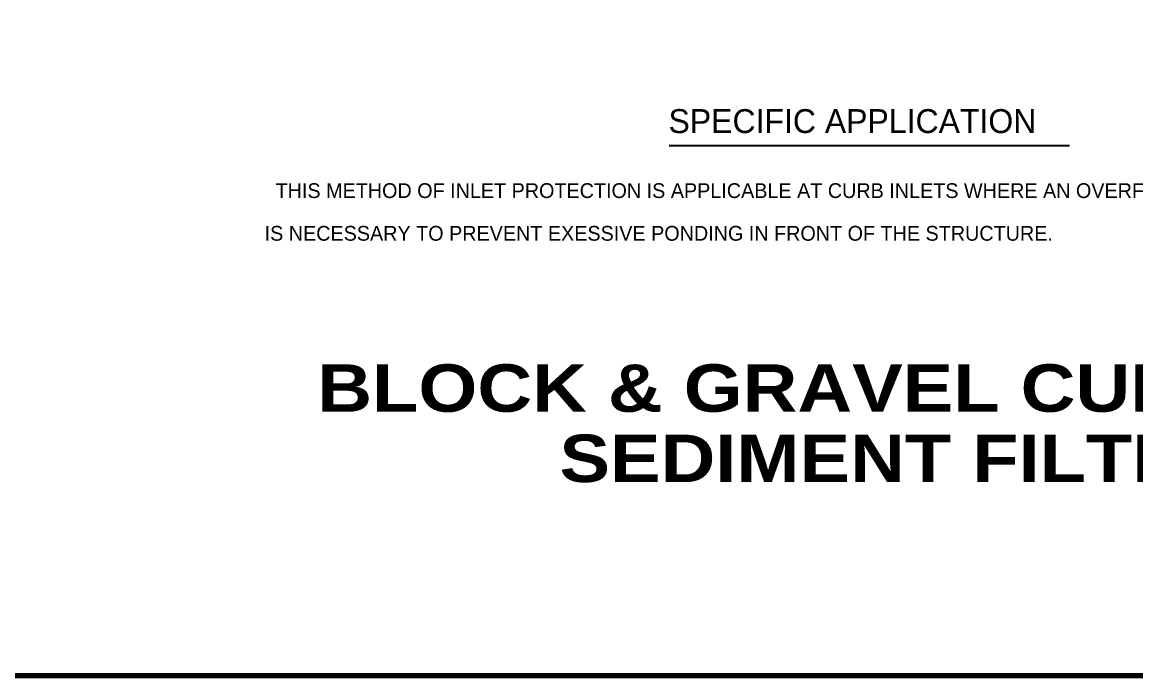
# Paper-space layout 'ESC' of a CAD drawing. Header units: feet, sheet in inches. Extents: x -1.2 to 33.8, y 0.1 to 22.9.
# Drawn here: x 19.099 to 23.326, y 0.078 to 2.559 of the extents above; entities that cross this region are included whole.
import ezdxf
from ezdxf.enums import TextEntityAlignment as Align

# ---------------------------------------------------------------- set-up
doc = ezdxf.new("R2010")
doc.units = ezdxf.units.FT
doc.header["$MEASUREMENT"] = 0
doc.layers.add('Border', color=118, linetype='Continuous', lineweight=70)
doc.layers.add('TBLK', color=7, linetype='Continuous')
doc.styles.add('LEROY', font='leroy.shx')
doc.styles.add('ROMAND', font='ariblk.ttf')

# ---------------------------------------------------------------- blocks, each defined once
blk = doc.blocks.new('ESC DET')
at = {"layer": 'TBLK'}
blk.add_line((23.2077, 2.5996), (24.7279, 2.5996), dxfattribs=at)
at = {"layer": 'TBLK', "style": 'LEROY'}
for s, height, p in [('SPECIFIC APPLICATION', 0.090792, (23.2053, 2.6474)), ('  THIS METHOD OF INLET PROTECTION IS APPLICABLE AT CURB INLETS WHERE AN OVERFLOW CAPABILITY', 0.056099, (21.6719, 2.4008)), ('IS NECESSARY TO PREVENT EXESSIVE PONDING IN FRONT OF THE STRUCTURE.', 0.056099, (21.6719, 2.2387))]:
    blk.add_text(s, height=height, dxfattribs=at).set_placement(p)
at = {"layer": 'TBLK', "style": 'ROMAND'}
for s, p in [('BLOCK & GRAVEL CURB INLET', (24.0785, 1.5893)), ('SEDIMENT FILTER', (24.0785, 1.3225))]:
    blk.add_text(s, height=0.18, dxfattribs=at).set_placement(p, align=Align.CENTER)
blk = doc.blocks.new('A$Ca8f96253')
at = {"layer": 'Border'}
blk.add_lwpolyline([(32.8026, 11.2123), (32.8026, -11.2123, -0.414214), (32.6047, -11.4103), (1.4979, -11.4103, -0.414214), (1.3, -11.2123), (1.3, 11.2123, -0.414214), (1.4979, 11.4103), (32.6047, 11.4103, -0.414214)], format="xyb", close=True, dxfattribs=at)

psp = doc.layouts.new('ESC')

# ---------------------------------------------------------------- block references
psp.add_blockref('ESC DET', (-1.6527, -0.5087))
at = {"layer": 'TBLK'}
psp.add_blockref('A$Ca8f96253', (-1.1245, 11.4887), dxfattribs=at)

doc.saveas('drawing.dxf')
